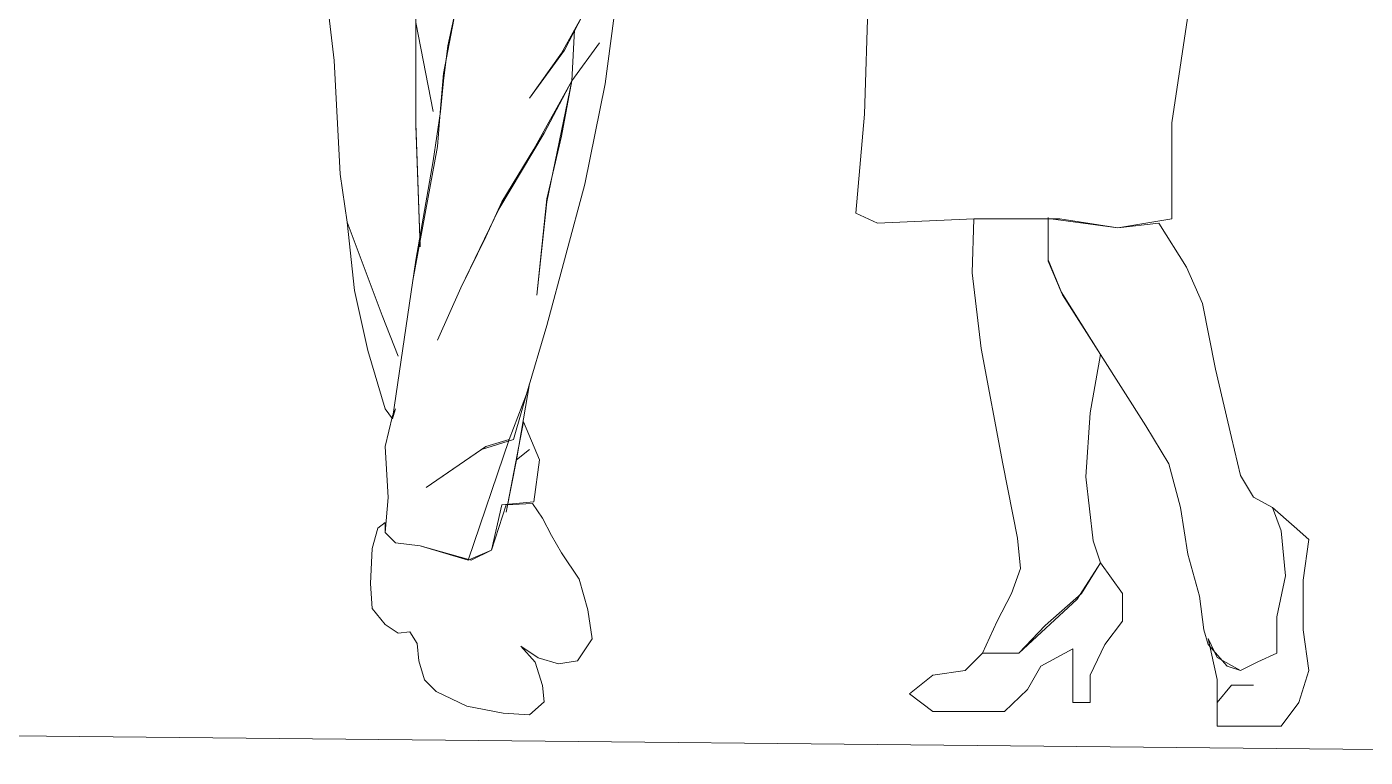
# Model space of a CAD drawing. Extents: x -2611510 to 954358, y -247163 to 181535.
# Drawn here: x 820552 to 821657, y 41388 to 41991 of the extents above; entities that cross this region are included whole.
import ezdxf

# ---------------------------------------------------------------- set-up
doc = ezdxf.new("R2010")
doc.units = 0
doc.linetypes.add('CONTINOUS', pattern=[0])
doc.layers.add('PEOPLE', color=1, linetype='Continuous', lineweight=0)
doc.layers.add('钢板细线', color=6, linetype='Continuous', lineweight=15)
doc.layers.add('PP-COM', color=7, linetype='Continuous')
doc.styles.get("Standard").update_dxf_attribs({"font": '仿宋_GB2312.TTF', "width": 0.7})

# ---------------------------------------------------------------- blocks, each defined once
blk = doc.blocks.new('6')
at = {"layer": 'PEOPLE', "color": 155, "linetype": 'Continuous'}
for p, q in [((5291.8534, -3076.4242, -3.1795), (5291.9036, -3076.1945, -3.1795)), ((5291.6263, -3076.2684, -3.1795), (5291.6474, -3076.4506, -3.1795)), ((5292.1386, -3076.4929, -3.1795), (5292.1703, -3076.2499, -3.1795)), ((5291.7953, -3076.3133, -3.1795), (5291.7953, -3076.5694, -3.1795)), ((5292.1333, -3076.3001, -3.1795), (5292.0646, -3076.4321, -3.1795)), ((5292.0831, -3076.3952, -3.1795), (5292.128, -3076.3133, -3.1795)), ((5291.7953, -3076.382, -3.1795), (5291.827, -3076.543, -3.1795)), ((5291.827, -3076.543, -3.1795), (5291.7953, -3076.382, -3.1795)), ((5291.7953, -3076.5642, -3.1795), (5291.7953, -3076.382, -3.1795)), ((5291.8639, -3076.3767, -3.1795), (5291.8455, -3076.4744, -3.1795)), ((5292.0593, -3076.4374, -3.1795), (5292.0831, -3076.3952, -3.1795)), ((5292.0831, -3076.3952, -3.1795), (5292.0778, -3076.4876, -3.1795)), ((5292.0778, -3076.4876, -3.1795), (5292.0831, -3076.3952, -3.1795)), ((5291.8455, -3076.4876, -3.1795), (5291.8534, -3076.4242, -3.1795)), ((5292.0646, -3076.4321, -3.1795), (5292.0013, -3076.5193, -3.1795)), ((5292.0013, -3076.5193, -3.1795), (5292.0593, -3076.4374, -3.1795)), ((5292.0778, -3076.4876, -3.1795), (5292.128, -3076.4189, -3.1795)), ((5292.128, -3076.4189, -3.1795), (5292.0778, -3076.4876, -3.1795)), ((5291.6474, -3076.4506, -3.1795), (5291.658, -3076.6566, -3.1795)), ((5291.8455, -3076.4744, -3.1795), (5291.8402, -3076.5378, -3.1795)), ((5291.8402, -3076.543, -3.1795), (5291.8455, -3076.4876, -3.1795)), ((5292.0092, -3076.6117, -3.1795), (5292.0778, -3076.4876, -3.1795)), ((5292.0778, -3076.4876, -3.1795), (5292.0277, -3076.5827, -3.1795)), ((5292.0329, -3076.7068, -3.1795), (5292.0778, -3076.4876, -3.1795)), ((5292.0778, -3076.4876, -3.1795), (5292.0593, -3076.5879, -3.1795)), ((5292.1016, -3076.6751, -3.1795), (5292.1386, -3076.4929, -3.1795)), ((5291.827, -3076.6328, -3.1795), (5291.8402, -3076.543, -3.1795)), ((5291.8402, -3076.5378, -3.1795), (5291.8349, -3076.6064, -3.1795)), ((5291.8032, -3076.7886, -3.1795), (5291.7953, -3076.5642, -3.1795)), ((5291.7953, -3076.5694, -3.1795), (5291.8032, -3076.7886, -3.1795)), ((5292.0277, -3076.5827, -3.1795), (5291.9458, -3076.72, -3.1795)), ((5291.8349, -3076.6064, -3.1795), (5291.79, -3076.8494, -3.1795)), ((5292.0593, -3076.5879, -3.1795), (5292.0329, -3076.7015, -3.1795)), ((5291.7953, -3076.8124, -3.1795), (5291.827, -3076.6328, -3.1795)), ((5291.9511, -3076.7068, -3.1795), (5292.0092, -3076.6117, -3.1795)), ((5291.658, -3076.6566, -3.1795), (5291.6712, -3076.7437, -3.1795)), ((5292.0329, -3076.9312, -3.1795), (5292.1016, -3076.6751, -3.1795)), ((5292.0329, -3076.7015, -3.1795), (5292.0145, -3076.8758, -3.1795)), ((5291.9458, -3076.72, -3.1795), (5291.8771, -3076.8625, -3.1795)), ((5291.922, -3076.7701, -3.1795), (5291.9511, -3076.7068, -3.1795)), ((5292.0145, -3076.8758, -3.1795), (5292.0329, -3076.7068, -3.1795)), ((5291.6712, -3076.7437, -3.1795), (5291.7346, -3076.9127, -3.1795)), ((5291.7346, -3076.9127, -3.1795), (5291.6712, -3076.7437, -3.1795)), ((5291.6712, -3076.7437, -3.1795), (5291.6844, -3076.8678, -3.1795)), ((5291.8771, -3076.8625, -3.1795), (5291.922, -3076.7701, -3.1795)), ((5291.753, -3077.1002, -3.1795), (5291.7953, -3076.8124, -3.1795)), ((5291.79, -3076.8494, -3.1795), (5291.753, -3077.1002, -3.1795)), ((5291.6844, -3076.8678, -3.1795), (5291.7082, -3076.9761, -3.1795)), ((5291.8771, -3076.8625, -3.1795), (5291.8349, -3076.9576, -3.1795)), ((5291.8349, -3076.9576, -3.1795), (5291.8771, -3076.8625, -3.1795)), ((5291.7346, -3076.9127, -3.1795), (5291.7636, -3076.9867, -3.1795)), ((5291.7636, -3076.9867, -3.1795), (5291.7346, -3076.9127, -3.1795)), ((5291.996, -3077.0553, -3.1795), (5292.0329, -3076.9312, -3.1795)), ((5291.7082, -3076.9761, -3.1795), (5291.7398, -3077.0817, -3.1795)), ((5292.0013, -3077.0368, -3.1795), (5291.9722, -3077.1372, -3.1795)), ((5291.9907, -3077.1002, -3.1795), (5292.0013, -3077.0368, -3.1795)), ((5291.9643, -3077.1372, -3.1795), (5291.996, -3077.0553, -3.1795)), ((5291.7398, -3077.0817, -3.1795), (5291.753, -3077.1002, -3.1795)), ((5291.753, -3077.1002, -3.1795), (5291.7583, -3077.0817, -3.1795)), ((5291.7583, -3077.0817, -3.1795), (5291.753, -3077.0949, -3.1795)), ((5291.753, -3077.0949, -3.1795), (5291.7398, -3077.1504, -3.1795)), ((5291.9907, -3077.1055, -3.1795), (5291.959, -3077.2692, -3.1795)), ((5291.9775, -3077.1741, -3.1795), (5291.9907, -3077.1002, -3.1795)), ((5292.0197, -3077.1741, -3.1795), (5291.9907, -3077.1055, -3.1795)), ((5291.9643, -3077.1372, -3.1795), (5291.8903, -3077.3563, -3.1795)), ((5291.8903, -3077.3563, -3.1795), (5291.9643, -3077.1372, -3.1795)), ((5291.9722, -3077.1372, -3.1795), (5291.9141, -3077.1557, -3.1795)), ((5291.922, -3077.1504, -3.1795), (5291.9643, -3077.1372, -3.1795)), ((5291.7398, -3077.1504, -3.1795), (5291.7451, -3077.2428, -3.1795)), ((5291.8138, -3077.2243, -3.1795), (5291.922, -3077.1504, -3.1795)), ((5291.9141, -3077.1557, -3.1795), (5291.8138, -3077.2243, -3.1795)), ((5291.9775, -3077.1741, -3.1795), (5292.0013, -3077.1557, -3.1795)), ((5292.0013, -3077.1557, -3.1795), (5291.9775, -3077.1741, -3.1795)), ((5291.959, -3077.2692, -3.1795), (5291.9775, -3077.1741, -3.1795)), ((5292.0092, -3077.2507, -3.1795), (5292.0197, -3077.1741, -3.1795)), ((5291.7451, -3077.2428, -3.1795), (5291.7398, -3077.3062, -3.1795)), ((5291.959, -3077.256, -3.1795), (5291.9326, -3077.3379, -3.1795)), ((5291.9326, -3077.3379, -3.1795), (5291.9511, -3077.256, -3.1795)), ((5291.9511, -3077.256, -3.1795), (5292.0092, -3077.2507, -3.1795)), ((5292.0065, -3077.2534, -3.1795), (5291.959, -3077.256, -3.1795)), ((5292.025, -3077.2798, -3.1795), (5292.0065, -3077.2534, -3.1795)), ((5292.0409, -3077.3114, -3.1795), (5292.025, -3077.2798, -3.1795)), ((5291.7266, -3077.2982, -3.1795), (5291.7161, -3077.3352, -3.1795)), ((5291.7398, -3077.2877, -3.1795), (5291.7266, -3077.2982, -3.1795)), ((5291.7398, -3077.3062, -3.1795), (5291.7398, -3077.2877, -3.1795)), ((5291.7398, -3077.2877, -3.1795), (5291.7398, -3077.2877, -3.1795)), ((5291.7583, -3077.3246, -3.1795), (5291.7398, -3077.3062, -3.1795)), ((5291.7398, -3077.3062, -3.1795), (5291.7583, -3077.3246, -3.1795)), ((5292.0593, -3077.3431, -3.1795), (5292.0409, -3077.3114, -3.1795)), ((5291.7161, -3077.3352, -3.1795), (5291.7134, -3077.3986, -3.1795)), ((5291.8032, -3077.3299, -3.1795), (5291.7583, -3077.3246, -3.1795)), ((5291.7583, -3077.3246, -3.1795), (5291.8032, -3077.3299, -3.1795)), ((5291.8903, -3077.3563, -3.1795), (5291.8032, -3077.3299, -3.1795)), ((5291.8032, -3077.3299, -3.1795), (5291.8956, -3077.3563, -3.1795)), ((5291.9326, -3077.3379, -3.1795), (5291.8903, -3077.3563, -3.1795)), ((5291.8956, -3077.3563, -3.1795), (5291.9326, -3077.3379, -3.1795)), ((5292.091, -3077.3907, -3.1795), (5292.0593, -3077.3431, -3.1795)), ((5291.7134, -3077.3986, -3.1795), (5291.7161, -3077.4435, -3.1795)), ((5292.1069, -3077.4461, -3.1795), (5292.091, -3077.3907, -3.1795)), ((5291.7161, -3077.4435, -3.1795), (5291.7398, -3077.4725, -3.1795)), ((5292.1148, -3077.4989, -3.1795), (5292.1069, -3077.4461, -3.1795)), ((5291.7398, -3077.4725, -3.1795), (5291.7636, -3077.4884, -3.1795)), ((5291.7636, -3077.4884, -3.1795), (5291.7847, -3077.4857, -3.1795)), ((5291.7847, -3077.4857, -3.1795), (5291.7979, -3077.5069, -3.1795)), ((5292.0884, -3077.5385, -3.1795), (5292.1148, -3077.4989, -3.1795)), ((5291.7979, -3077.5069, -3.1795), (5291.8006, -3077.5385, -3.1795)), ((5292.0118, -3077.5412, -3.1795), (5291.9854, -3077.5121, -3.1795)), ((5291.9854, -3077.5121, -3.1795), (5292.0171, -3077.5333, -3.1795)), ((5291.8006, -3077.5385, -3.1795), (5291.8111, -3077.5729, -3.1795)), ((5292.025, -3077.5834, -3.1795), (5292.0118, -3077.5412, -3.1795)), ((5292.0171, -3077.5333, -3.1795), (5292.0541, -3077.5438, -3.1795)), ((5292.0541, -3077.5438, -3.1795), (5292.0884, -3077.5385, -3.1795)), ((5291.8111, -3077.5729, -3.1795), (5291.8323, -3077.594, -3.1795)), ((5291.8323, -3077.594, -3.1795), (5291.8877, -3077.6204, -3.1795)), ((5292.0277, -3077.6125, -3.1795), (5292.025, -3077.5834, -3.1795)), ((5291.8877, -3077.6204, -3.1795), (5291.9537, -3077.6336, -3.1795)), ((5292.0013, -3077.6362, -3.1795), (5292.0277, -3077.6125, -3.1795)), ((5291.9537, -3077.6336, -3.1795), (5292.0013, -3077.6362, -3.1795))]:
    blk.add_line(p, q, dxfattribs=at)
at = {"layer": 'PEOPLE', "linetype": 'Continuous'}
for p, q in [((5292.6162, -3076.3022, -3.1795), (5292.6082, -3076.5478, -3.1795)), ((5293.1653, -3076.5636, -3.1795), (5293.1996, -3076.3339, -3.1795)), ((5292.6082, -3076.5478, -3.1795), (5292.5924, -3076.7273, -3.1795)), ((5293.1653, -3076.7378, -3.1795), (5293.1653, -3076.5636, -3.1795)), ((5292.5924, -3076.7273, -3.1795), (5292.632, -3076.7458, -3.1795)), ((5292.632, -3076.7458, -3.1795), (5292.8062, -3076.7378, -3.1795)), ((5292.8062, -3076.7378, -3.1795), (5292.8036, -3076.8355, -3.1795)), ((5292.8062, -3076.7378, -3.1795), (5292.8062, -3076.7378, -3.1795)), ((5292.8062, -3076.7378, -3.1795), (5292.962, -3076.7378, -3.1795)), ((5292.9462, -3076.7378, -3.1795), (5292.8062, -3076.7378, -3.1795)), ((5292.9409, -3076.8118, -3.1795), (5292.9409, -3076.7352, -3.1795)), ((5292.9409, -3076.7352, -3.1795), (5292.9409, -3076.8144, -3.1795)), ((5293.0676, -3076.7537, -3.1795), (5292.9462, -3076.7378, -3.1795)), ((5292.962, -3076.7378, -3.1795), (5293.0676, -3076.7537, -3.1795)), ((5293.0676, -3076.7537, -3.1795), (5293.1653, -3076.7378, -3.1795)), ((5293.1415, -3076.7458, -3.1795), (5293.0676, -3076.7537, -3.1795)), ((5293.1917, -3076.825, -3.1795), (5293.1415, -3076.7458, -3.1795)), ((5292.9673, -3076.8751, -3.1795), (5292.9409, -3076.8118, -3.1795)), ((5292.9409, -3076.8144, -3.1795), (5292.9646, -3076.8698, -3.1795)), ((5293.2207, -3076.891, -3.1795), (5293.1917, -3076.825, -3.1795)), ((5292.8036, -3076.8355, -3.1795), (5292.8194, -3076.9728, -3.1795)), ((5292.9646, -3076.8698, -3.1795), (5293.0359, -3076.9834, -3.1795)), ((5293.0359, -3076.9834, -3.1795), (5292.9673, -3076.8751, -3.1795)), ((5293.2445, -3077.0098, -3.1795), (5293.2207, -3076.891, -3.1795)), ((5292.8194, -3076.9728, -3.1795), (5292.859, -3077.1814, -3.1795)), ((5293.0174, -3077.089, -3.1795), (5293.0359, -3076.9834, -3.1795)), ((5293.0359, -3076.9834, -3.1795), (5293.1178, -3077.1127, -3.1795)), ((5293.2735, -3077.1339, -3.1795), (5293.2445, -3077.0098, -3.1795)), ((5293.0095, -3077.2051, -3.1795), (5293.0174, -3077.089, -3.1795)), ((5293.1178, -3077.1127, -3.1795), (5293.16, -3077.1814, -3.1795)), ((5293.2894, -3077.2025, -3.1795), (5293.2735, -3077.1339, -3.1795)), ((5292.859, -3077.1814, -3.1795), (5292.8854, -3077.316, -3.1795)), ((5293.16, -3077.1814, -3.1795), (5293.1811, -3077.2606, -3.1795)), ((5293.0227, -3077.3213, -3.1795), (5293.0095, -3077.2051, -3.1795)), ((5293.3131, -3077.2421, -3.1795), (5293.2894, -3077.2025, -3.1795)), ((5293.1811, -3077.2606, -3.1795), (5293.1943, -3077.3451, -3.1795)), ((5293.3475, -3077.2606, -3.1795), (5293.3131, -3077.2421, -3.1795)), ((5293.3475, -3077.2606, -3.1795), (5293.3475, -3077.2606, -3.1795)), ((5293.3633, -3077.3028, -3.1795), (5293.3475, -3077.2606, -3.1795)), ((5293.3475, -3077.2606, -3.1795), (5293.3633, -3077.3028, -3.1795)), ((5293.3871, -3077.2949, -3.1795), (5293.3475, -3077.2606, -3.1795)), ((5293.3712, -3077.3847, -3.1795), (5293.3633, -3077.3028, -3.1795)), ((5293.3633, -3077.3028, -3.1795), (5293.3712, -3077.3847, -3.1795)), ((5293.4135, -3077.3187, -3.1795), (5293.3871, -3077.2949, -3.1795)), ((5292.8854, -3077.316, -3.1795), (5292.8907, -3077.3715, -3.1795)), ((5293.0359, -3077.3609, -3.1795), (5293.0227, -3077.3213, -3.1795)), ((5293.4029, -3077.3926, -3.1795), (5293.4135, -3077.3187, -3.1795)), ((5293.1943, -3077.3451, -3.1795), (5293.2155, -3077.4216, -3.1795)), ((5292.8907, -3077.3715, -3.1795), (5292.8749, -3077.4163, -3.1795)), ((5292.9937, -3077.4269, -3.1795), (5293.0359, -3077.3609, -3.1795)), ((5293.0359, -3077.3609, -3.1795), (5293.0016, -3077.4163, -3.1795)), ((5293.0755, -3077.4163, -3.1795), (5293.0359, -3077.3609, -3.1795)), ((5293.0359, -3077.3609, -3.1795), (5293.0359, -3077.3609, -3.1795)), ((5293.3554, -3077.4586, -3.1795), (5293.3712, -3077.3847, -3.1795)), ((5293.3712, -3077.3847, -3.1795), (5293.3554, -3077.4586, -3.1795)), ((5293.4029, -3077.4823, -3.1795), (5293.4029, -3077.3926, -3.1795)), ((5292.8749, -3077.4163, -3.1795), (5292.8485, -3077.4665, -3.1795)), ((5292.8881, -3077.5246, -3.1795), (5292.9937, -3077.4269, -3.1795)), ((5293.0016, -3077.4163, -3.1795), (5292.9356, -3077.4744, -3.1795)), ((5293.0755, -3077.4665, -3.1795), (5293.0755, -3077.4163, -3.1795)), ((5293.2155, -3077.4216, -3.1795), (5293.2234, -3077.4823, -3.1795)), ((5292.8485, -3077.4665, -3.1795), (5292.8221, -3077.5246, -3.1795)), ((5292.9356, -3077.4744, -3.1795), (5292.8881, -3077.5246, -3.1795)), ((5293.0438, -3077.5087, -3.1795), (5293.0755, -3077.4665, -3.1795)), ((5293.3554, -3077.5246, -3.1795), (5293.3554, -3077.4586, -3.1795)), ((5293.3554, -3077.4586, -3.1795), (5293.3554, -3077.5246, -3.1795)), ((5293.2234, -3077.4823, -3.1795), (5293.2313, -3077.5087, -3.1795)), ((5293.2471, -3077.5325, -3.1795), (5293.2313, -3077.4982, -3.1795)), ((5293.2313, -3077.4982, -3.1795), (5293.2471, -3077.5721, -3.1795)), ((5293.4135, -3077.5563, -3.1795), (5293.4029, -3077.4823, -3.1795)), ((5292.8221, -3077.5246, -3.1795), (5292.7904, -3077.5563, -3.1795)), ((5292.8221, -3077.5246, -3.1795), (5292.8881, -3077.5246, -3.1795)), ((5292.8881, -3077.5246, -3.1795), (5292.8221, -3077.5246, -3.1795)), ((5292.9277, -3077.5483, -3.1795), (5292.9858, -3077.5167, -3.1795)), ((5292.9858, -3077.5167, -3.1795), (5292.9858, -3077.5563, -3.1795)), ((5293.0174, -3077.5642, -3.1795), (5293.0438, -3077.5087, -3.1795)), ((5293.2313, -3077.5087, -3.1795), (5293.2656, -3077.5483, -3.1795)), ((5293.3211, -3077.5404, -3.1795), (5293.3554, -3077.5246, -3.1795)), ((5293.3554, -3077.5246, -3.1795), (5293.3211, -3077.5404, -3.1795)), ((5292.9039, -3077.5906, -3.1795), (5292.9277, -3077.5483, -3.1795)), ((5293.2894, -3077.5563, -3.1795), (5293.2471, -3077.5325, -3.1795)), ((5293.2656, -3077.5483, -3.1795), (5293.2894, -3077.5563, -3.1795)), ((5293.2894, -3077.5563, -3.1795), (5293.3211, -3077.5404, -3.1795)), ((5293.3211, -3077.5404, -3.1795), (5293.2894, -3077.5563, -3.1795)), ((5292.7323, -3077.5642, -3.1795), (5292.6901, -3077.5985, -3.1795)), ((5292.7904, -3077.5563, -3.1795), (5292.7323, -3077.5642, -3.1795)), ((5292.9858, -3077.5563, -3.1795), (5292.9858, -3077.6143, -3.1795)), ((5293.0174, -3077.6143, -3.1795), (5293.0174, -3077.5642, -3.1795)), ((5293.2471, -3077.5721, -3.1795), (5293.2471, -3077.6143, -3.1795)), ((5293.395, -3077.6143, -3.1795), (5293.4135, -3077.5563, -3.1795)), ((5292.6901, -3077.5985, -3.1795), (5292.7323, -3077.6302, -3.1795)), ((5292.8617, -3077.6302, -3.1795), (5292.9039, -3077.5906, -3.1795)), ((5293.2471, -3077.6143, -3.1795), (5293.2735, -3077.5827, -3.1795)), ((5293.2735, -3077.5827, -3.1795), (5293.2471, -3077.6143, -3.1795)), ((5293.2735, -3077.5827, -3.1795), (5293.3131, -3077.5827, -3.1795)), ((5293.3131, -3077.5827, -3.1795), (5293.2735, -3077.5827, -3.1795)), ((5292.9858, -3077.6143, -3.1795), (5293.0174, -3077.6143, -3.1795)), ((5293.2471, -3077.6143, -3.1795), (5293.2471, -3077.6566, -3.1795)), ((5293.3633, -3077.6566, -3.1795), (5293.395, -3077.6143, -3.1795)), ((5292.7323, -3077.6302, -3.1795), (5292.8617, -3077.6302, -3.1795)), ((5293.2471, -3077.6566, -3.1795), (5293.3633, -3077.6566, -3.1795))]:
    blk.add_line(p, q, dxfattribs=at)
at = {"layer": 'PEOPLE', "color": 155, "linetype": 'Continuous', "text_generation_flag": 4, "width": 0.8, "flags": 9}
for tag in ['YSIZE', 'XSIZE']:
    blk.add_attdef(tag, (5291.8877, -3077.6204, -3.1795), '', height=0.000864, rotation=180, dxfattribs=at)
at = {"layer": 'PEOPLE', "text_generation_flag": 4, "width": 0.8, "flags": 9}
for tag in ['XSIZE', 'YSIZE']:
    blk.add_attdef(tag, (5292.9858, -3077.6143, -3.1795), '', height=0.000864, rotation=180, dxfattribs=at)

msp = doc.modelspace()

# ---------------------------------------------------------------- linework, layer by layer
at = {"layer": '钢板细线'}
msp.add_lwpolyline([(819937, 41411.4), (822297.1, 41387.7)], dxfattribs=at)

# ---------------------------------------------------------------- block references
at = {"layer": 'PP-COM', "color": 7, "linetype": 'CONTINOUS', "xscale": 455.625, "yscale": 455.625, "zscale": 455.625}
msp.add_blockref('6', (-1590201.1, 1443670.8, -28707.3), dxfattribs=at)

doc.saveas('drawing.dxf')
